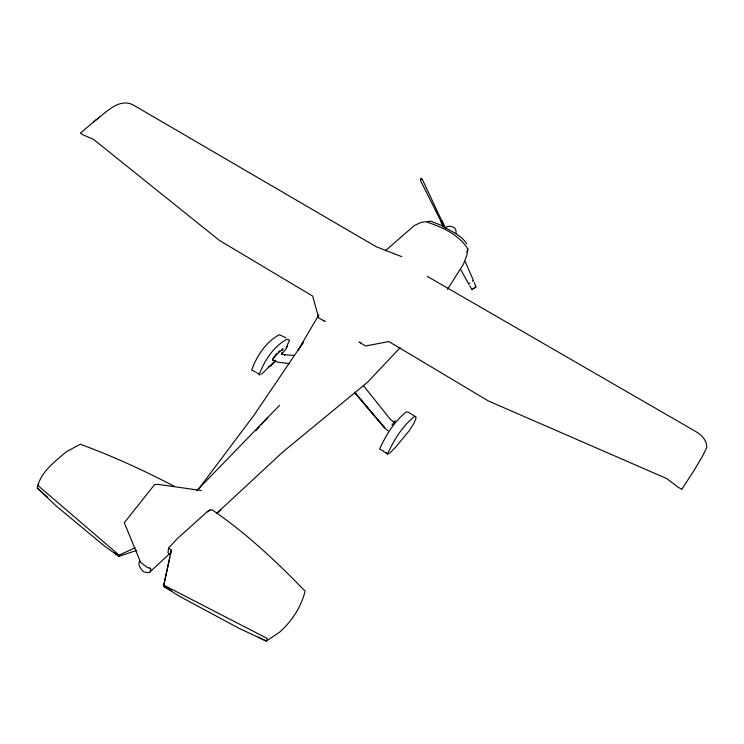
<?xml version="1.0" encoding="UTF-8"?>
<svg xmlns="http://www.w3.org/2000/svg" width="744" height="744" viewBox="0 0 744 744"><rect width="100%" height="100%" fill="white"/><g stroke="black" fill="none" stroke-linecap="round" stroke-linejoin="round"><path stroke-width="1.12" d="M281.809 352.637L282.069 353.893L284.775 354.916L284.236 354.739L294.531 355.483M455.858 233.514C457.551 227.087 449.841 224.474 445.265 227.627M136.887 550.327L118.9 556.345L104.309 545.919L56.47 506.227L37.2 488.045C40.334 472.263 54.833 461.68 66.355 451.701L80.352 444.261C112.586 456.044 143.89 470.431 174.291 486.316M80.492 133.111L82.9 134.785L93.391 139.268L219.415 240.414L312.685 296.093L318.627 317.772L325.007 321.603L323.38 320.283M472.756 281.241L473.491 280.581L465.102 261.349M469.929 283.297L468.59 283.882L469.334 283.222M135.12 547.742L119.105 555.154L118.9 556.345L114.446 552.653M385.225 250.877L414.445 225.441L421.113 222.419L425.828 221.74C441.62 226.799 459.076 234.481 467.902 249.147L466.786 255.415L463.456 264.157L447.46 289.332M468.59 283.882L460.778 269.588M169.846 557.154L163.531 586.281L178.988 595.99L238.852 628.252L266.306 641.096L279.902 631.907C292.067 620.97 301.032 607.067 305.114 591.182C276.545 561.571 246.162 533.095 212.096 509.826L210.152 510.031L207.195 511.779L176.598 539.279L168.544 548.179L167.995 552.959L170.404 554.559L171.399 550.076L168.544 548.179M171.706 590.69L163.531 586.281L171.399 550.076M140.57 562.231L140.439 561.413L139.361 561.227C137.733 565.421 140.914 569.169 143.722 571.913L149.005 572.722L150.139 571.811L150.855 568.918L149.963 567.774L149.572 568.258L146.447 566.854L140.57 562.231L124.285 522.679L154.65 484.53L158.007 484.381L201.28 490.501M383.551 451.543L387.512 453.989C393.799 440.253 402.327 426.312 414.176 416.677L416.054 416.938L408.251 412.195L406.317 411.897C394.367 421.374 385.801 435.352 379.598 449.097L383.309 450.901M416.063 418.072L414.064 423.02L409.423 430.46L395.566 447.256L389.651 453.254M466.786 252.058L467.902 249.147M286.152 347.69L289.602 340.064L286.877 339.273C273.634 346.313 264.167 360.933 259.256 374.716L260.279 374.874M287.612 345.969L285.77 349.345L281.353 354.442M272.462 359.361L272.909 358.58M318.823 314.852L298.195 350.052L300.799 346.174M361.175 342.965L359.147 342.101L365.63 345.988L388.861 341.561L488.371 400.96L666.726 478.569L678.677 487.59L681.848 489.18M302.083 344.267L303.366 342.361M303.273 342.407L253.992 415.245L198.722 488.845M681.792 489.264L693.231 471.752L702.448 456.295L706.781 447.535C707.042 440.318 701.443 434.831 695.621 431.436L427.065 276.238M282.153 350.731L283.083 348.685L275.847 355.26L272.778 359.557L272.602 360.403L273.336 360.226M275.233 361.147L271.114 365.695L268.286 367.09M273.578 357.576L276.787 353.632M391.902 425.149L395.324 420.713M255.806 430.785L259.647 426.507M261.181 424.787L267.673 417.57M400.105 347.755L367.415 382.36L282.72 452.054L216.448 513.602M196.9 490.529L279.549 405.331M275.773 360.161L261.665 374.195M278.144 352.191L279.632 350.777M150.139 571.811L169.39 553.871M80.957 132.618L99.584 116.966M217.499 512.681L220.819 509.873M93.344 121.904C105.146 113.944 118.984 96.069 134.692 105.815L376.287 246.766L401.741 256.634M469.659 285.715L472.003 289.602L475.918 286.914L474.281 282.581M475.918 286.914L472.003 289.602M210.152 510.031L207.195 511.779M472.831 280.767L473.491 280.581M393.836 421.867L390.461 419.523L363.342 385.439M387.512 453.989L388.247 453.952L386.276 452.733M427.391 221.433L431.204 221.331L441.452 225.441C450.12 230.947 461.094 234.751 466.739 243.883M289.081 363.528L277.614 362.179L273.801 360.654M258.373 637.115L266.306 641.096L267.189 638.426L163.792 585.119M285.873 337.804L279.391 334.716C266.082 341.608 256.541 356.274 251.704 370.056L255.573 371.963M256.513 372.549L259.331 374.288M388.173 430.841L384.825 428.116L354.981 392.767M37.488 485.125L119.105 555.154M37.2 488.045L47.644 497.224M354.86 392.599L384.695 427.874L354.497 392.255M443.052 225.46L440.792 221.163L443.154 226.278M443.861 227.041L420.769 181.043M422.099 178.941L443.238 224.018M445.768 228.733L441.769 220.652L444.819 227.618M443.731 225.116L444.856 227.701M421.225 178.337L420.537 180.215L421.225 178.337"/></g></svg>
